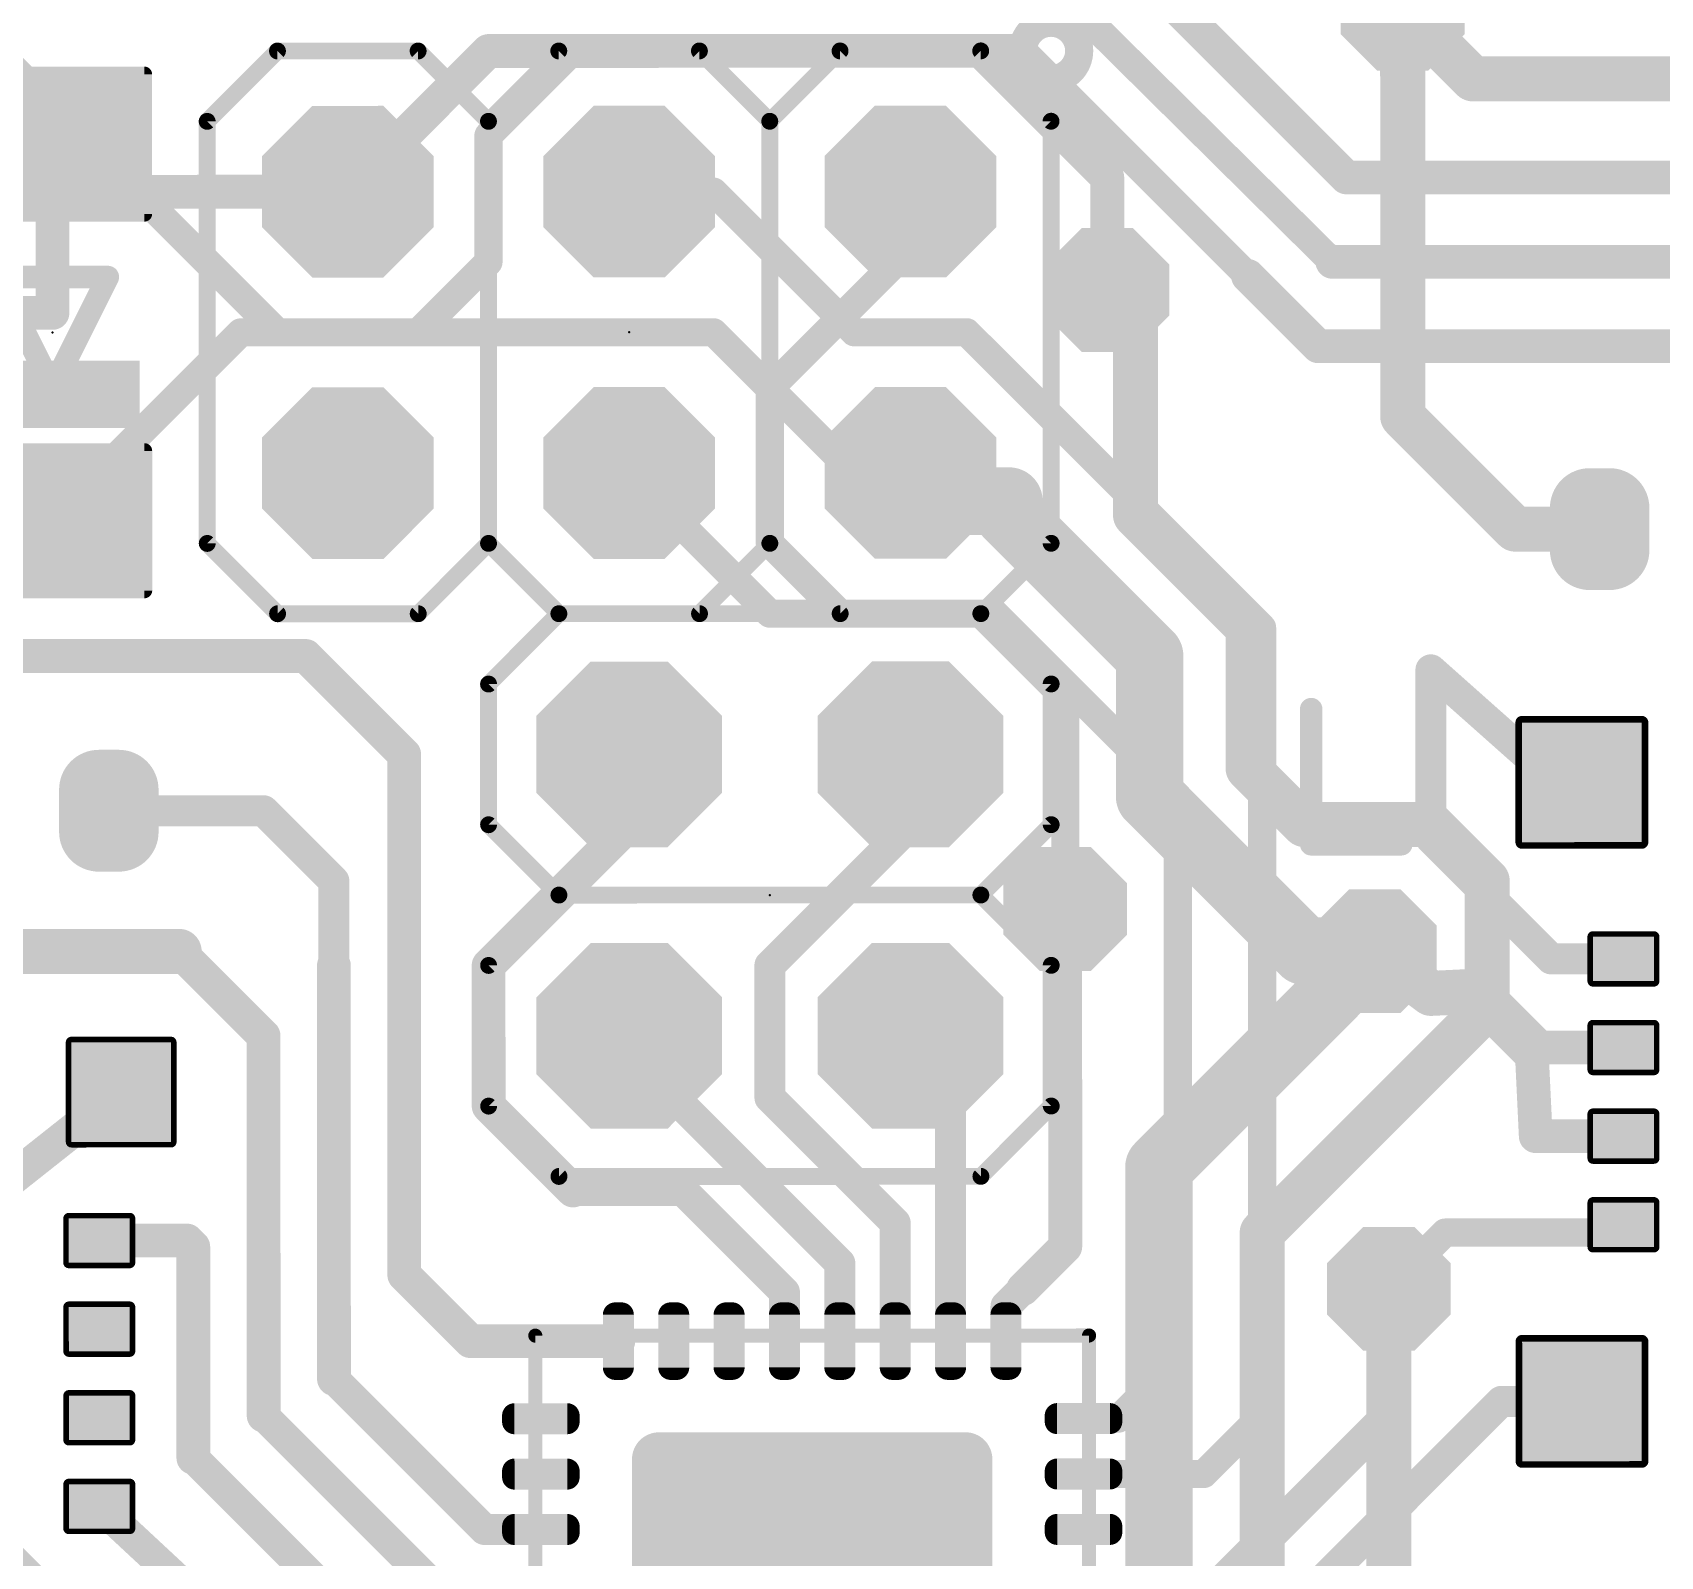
# Model space of a CAD drawing. Header units: millimetres. Extents: x -20 to 130, y -23 to 60.
# Drawn here: x 12.9 to 27.6, y 35.17 to 48.93 of the extents above; entities that cross this region are included whole.
import ezdxf

# ---------------------------------------------------------------- set-up
doc = ezdxf.new("R2010")
doc.units = ezdxf.units.MM
doc.header["$MEASUREMENT"] = 0
doc.layers.get('0').update_dxf_attribs({"linetype": 'CONTINUOUS'})
doc.layers.get('Defpoints').update_dxf_attribs({"linetype": 'CONTINUOUS'})
for name, color, linetype in [('1', 22, 'CONTINUOUS'), ('16', 175, 'CONTINUOUS'), ('17', 82, 'CONTINUOUS'), ('18', 2, 'CONTINUOUS'), ('21', 253, 'CONTINUOUS'), ('23', 7, 'CONTINUOUS')]:
    doc.layers.add(name, color=color, linetype=linetype)
doc.dimstyles.get("Standard").update_dxf_attribs({"dimtxt": 0.18, "dimasz": 0.18, "dimexe": 0.18, "dimexo": 0.0625, "dimgap": 0.09, "dimtad": 0, "dimtih": 1, "dimtoh": 1, "dimdec": 4, "dimzin": 0, "dimdsep": 46, "dimtxsty": 'Standard', "dimcen": 0.09, "dimadec": 0, "dimazin": 0, "dimtfac": 1, "dimtdec": 4, "dimtofl": 0, "dimtmove": 0, "dimatfit": 3, "dimfxl": 1, "dimtolj": 1, "dimtzin": 0, "dimarcsym": 0})

# ---------------------------------------------------------------- blocks, each defined once
blk = doc.blocks.new('RECT176000X143744R80')
at = {"const_width": 0.3594}
blk.add_lwpolyline([(0.3703, -0.0898), (0.3703, 0.0898, 0.4142), (0.1906, 0.2695), (-0.1906, 0.2695, 0.4142), (-0.3703, 0.0898), (-0.3703, -0.0898, 0.4142), (-0.1906, -0.2695), (0.1906, -0.2695, 0.4142)], format="xyb", close=True, dxfattribs=at)
blk.add_solid([(-0.216, -0.1152), (0.216, -0.1152), (-0.216, 0.1152), (0.216, 0.1152)])
blk = doc.blocks.new('RECT')
blk.add_solid([(-0.5, -0.5), (0.5, -0.5), (-0.5, 0.5), (0.5, 0.5)])
blk = doc.blocks.new('RECT224000X288000R10')
at = {"const_width": 0.07}
blk.add_lwpolyline([(0.665, -0.83), (0.665, 0.83, 0.4142), (0.63, 0.865), (-0.63, 0.865, 0.4142), (-0.665, 0.83), (-0.665, -0.83, 0.4142), (-0.63, -0.865), (0.63, -0.865, 0.4142)], format="xyb", close=True, dxfattribs=at)
blk.add_solid([(-0.6475, -0.8475), (0.6475, -0.8475), (-0.6475, 0.8475), (0.6475, 0.8475)])
blk = doc.blocks.new('OCTAGONP')
at = {"const_width": 0.5}
blk.add_lwpolyline([(-0.25, -0.1036), (-0.25, 0.1036), (-0.1036, 0.25), (0.1036, 0.25), (0.25, 0.1036), (0.25, -0.1036), (0.1036, -0.25), (-0.1036, -0.25), (-0.25, -0.1036), (-0.25, 0.1036)], dxfattribs=at)
blk = doc.blocks.new('RECT192000X192000R10')
at = {"const_width": 0.06}
blk.add_lwpolyline([(0.57, -0.54), (0.57, 0.54, 0.4142), (0.54, 0.57), (-0.54, 0.57, 0.4142), (-0.57, 0.54), (-0.57, -0.54, 0.4142), (-0.54, -0.57), (0.54, -0.57, 0.4142)], format="xyb", close=True, dxfattribs=at)
blk.add_solid([(-0.555, -0.555), (0.555, -0.555), (-0.555, 0.555), (0.555, 0.555)])
blk = doc.blocks.new('RECT80000X104000R20')
at = {"const_width": 0.05}
blk.add_lwpolyline([(0.225, -0.275), (0.225, 0.275, 0.4142), (0.2, 0.3), (-0.2, 0.3, 0.4142), (-0.225, 0.275), (-0.225, -0.275, 0.4142), (-0.2, -0.3), (0.2, -0.3, 0.4142)], format="xyb", close=True, dxfattribs=at)
blk.add_solid([(-0.2125, -0.2875), (0.2125, -0.2875), (-0.2125, 0.2875), (0.2125, 0.2875)])
blk = doc.blocks.new('RECT44800X112000R80')
at = {"const_width": 0.112}
blk.add_lwpolyline([(0.084, -0.238), (0.084, 0.238, 0.4142), (0.028, 0.294), (-0.028, 0.294, 0.4142), (-0.084, 0.238), (-0.084, -0.238, 0.4142), (-0.028, -0.294), (0.028, -0.294, 0.4142)], format="xyb", close=True, dxfattribs=at)
blk.add_solid([(-0.0534, -0.2634), (0.0534, -0.2634), (-0.0534, 0.2634), (0.0534, 0.2634)])
blk = doc.blocks.new('RECT520640X520640R15')
at = {"const_width": 0.2441}
blk.add_lwpolyline([(1.505, -1.383), (1.505, 1.383, 0.4142), (1.383, 1.505), (-1.383, 1.505, 0.4142), (-1.505, 1.383), (-1.505, -1.383, 0.4142), (-1.383, -1.505), (1.383, -1.505, 0.4142)], format="xyb", close=True, dxfattribs=at)
blk.add_solid([(-1.4083, -1.4083), (1.4083, -1.4083), (-1.4083, 1.4083), (1.4083, 1.4083)])
blk = doc.blocks.new('RECT160000X160000R10')
at = {"const_width": 0.05}
blk.add_lwpolyline([(0.475, -0.45), (0.475, 0.45, 0.4142), (0.45, 0.475), (-0.45, 0.475, 0.4142), (-0.475, 0.45), (-0.475, -0.45, 0.4142), (-0.45, -0.475), (0.45, -0.475, 0.4142)], format="xyb", close=True, dxfattribs=at)
blk.add_solid([(-0.4625, -0.4625), (0.4625, -0.4625), (-0.4625, 0.4625), (0.4625, 0.4625)])
blk = doc.blocks.new('OCTAGONV')
at = {"const_width": 0.5}
blk.add_lwpolyline([(-0.25, -0.1036), (-0.25, 0.1036), (-0.1036, 0.25), (0.1036, 0.25), (0.25, 0.1036), (0.25, -0.1036), (0.1036, -0.25), (-0.1036, -0.25), (-0.25, -0.1036), (-0.25, 0.1036)], dxfattribs=at)
blk = doc.blocks.new('*D34')
at = {"color": 0, "linetype": 'Continuous', "lineweight": -2, "transparency": 16777216}
for p, q in [((15.238, 50.859), (15.236, 59.703)), ((66.04, 35.628), (66.036, 59.712)), ((65.856, 59.532), (41.206, 59.528)), ((15.416, 59.523), (40.066, 59.528))]:
    blk.add_line(p, q, dxfattribs=at)
at = {"color": 0, "linetype": 'Continuous', "transparency": 16777216}
for points in [[(15.416, 59.553), (15.416, 59.493), (15.236, 59.523)], [(65.856, 59.562), (65.856, 59.502), (66.036, 59.532)]]:
    blk.add_solid(points, dxfattribs=at)
at = {"layer": 'Defpoints', "color": 0, "linetype": 'Continuous', "transparency": 16777216}
for p in [(66.036, 59.532), (15.238, 50.797), (66.04, 35.566)]:
    blk.add_point(p, dxfattribs=at)
at = {"color": 0, "linetype": 'Continuous', "transparency": 16777216, "insert": (40.636, 59.528), "char_height": 0.18, "attachment_point": 5}
blk.add_mtext('\\A1;50.8000', dxfattribs=at)
blk = doc.blocks.new('*D37')
at = {"color": 0, "linetype": 'Continuous', "lineweight": -2, "transparency": 16777216}
for p, q in [((15.175, 50.797), (-6.117, 50.793)), ((-5.937, 50.613), (-5.933, 26.843)), ((-5.929, 2.713), (-5.933, 26.483)), ((13.914, 2.536), (-6.109, 2.533))]:
    blk.add_line(p, q, dxfattribs=at)
at = {"color": 0, "linetype": 'Continuous', "transparency": 16777216}
for points in [[(-5.907, 50.613), (-5.967, 50.613), (-5.937, 50.793)], [(-5.899, 2.713), (-5.959, 2.713), (-5.929, 2.533)]]:
    blk.add_solid(points, dxfattribs=at)
at = {"layer": 'Defpoints', "color": 0, "linetype": 'Continuous', "transparency": 16777216}
for p in [(15.238, 50.797), (-5.929, 2.533), (13.976, 2.536)]:
    blk.add_point(p, dxfattribs=at)
at = {"color": 0, "linetype": 'Continuous', "transparency": 16777216, "insert": (-5.933, 26.663), "char_height": 0.18, "attachment_point": 5}
blk.add_mtext('\\A1;48.2600', dxfattribs=at)

msp = doc.modelspace()

# ---------------------------------------------------------------- linework, layer by layer
at = {"layer": '1'}
for points, const_width in [([(25.27106, 49.14745), (25.2717, 45.46445)], 0.4064), ([(17.01613, 48.76501), (15.74635, 47.49479)], 0.3048), ([(21.46113, 48.76578), (17.01613, 48.76501)], 0.3048), ([(22.60433, 47.62298), (21.46113, 48.76578)], 0.3048), ([(13.50935, 47.4944), (13.07927, 47.92432)], 0.3048), ([(13.07927, 47.92432), (13.07954, 46.40032)], 0.3048), ([(22.6045, 46.60698), (22.60433, 47.62298)], 0.3048), ([(15.74635, 47.49479), (13.50935, 47.4944)], 0.3048), ([(19.04835, 47.49536), (18.28635, 47.49523)], 0.254), ([(20.31857, 46.22558), (19.04835, 47.49536)], 0.254), ([(13.07954, 46.40032), (12.36654, 46.4002)], 0.3048), ([(14.77957, 46.22462), (13.07987, 44.52432)], 0.254), ([(19.04857, 46.22536), (14.77957, 46.22462)], 0.254), ([(20.31879, 44.95558), (19.04857, 46.22536)], 0.254), ([(21.33457, 46.22576), (20.31857, 46.22558)], 0.254), ([(24.00204, 43.55923), (21.33457, 46.22576)], 0.254), ([(25.2717, 45.46445), (26.28788, 44.44863)], 0.4064), ([(19.55701, 43.68545), (18.28679, 44.95523)], 0.254), ([(20.82679, 44.95567), (20.31879, 44.95558)], 0.254), ([(26.28788, 44.44863), (27.04988, 44.44876)], 0.4064), ([(21.58901, 43.68581), (19.55701, 43.68545)], 0.254), ([(23.2403, 42.03509), (21.58901, 43.68581)], 0.254), ([(24.00328, 36.44723), (24.00204, 43.55923)], 0.254), ([(12.06408, 43.30314), (15.36608, 43.30372)], 0.3048), ([(15.36608, 43.30372), (16.25524, 42.41487)], 0.3048), ([(25.52637, 41.65449), (25.5261, 43.17849)], 0.2794), ([(25.5261, 43.17849), (26.66928, 42.16269)], 0.2794), ([(16.25524, 42.41487), (16.25606, 37.71587)], 0.3048), ([(18.28735, 41.78023), (18.28724, 42.41523)], 0.3048), ([(20.82735, 41.78067), (20.82724, 42.41567)], 0.3048), ([(26.66928, 42.16269), (26.88928, 42.16273)], 0.2794), ([(14.98532, 41.90665), (13.58832, 41.90641)], 0.2794), ([(15.62044, 41.27176), (14.98532, 41.90665)], 0.2794), ([(23.24119, 36.95509), (23.2403, 42.03509)], 0.254), ([(17.01757, 40.51001), (18.28735, 41.78023)], 0.3048), ([(19.55757, 40.51045), (20.82735, 41.78067)], 0.2794), ([(26.61256, 40.56868), (25.52637, 41.65449)], 0.2794), ([(15.62057, 40.50976), (15.62044, 41.27176)], 0.2794), ([(22.22501, 37.97092), (22.22448, 41.01892)], 0.3048), ([(22.22448, 41.01892), (22.22475, 39.49492)], 0.254), ([(12.44555, 40.63621), (14.22355, 40.63652)], 0.4064), ([(14.22355, 40.63652), (14.98568, 39.87465)], 0.3048), ([(25.01855, 40.6384), (25.52661, 40.25749)], 0.4064), ([(15.62122, 36.77596), (15.62057, 40.50976)], 0.3048), ([(17.01779, 39.24001), (17.01757, 40.51001)], 0.3048), ([(19.55778, 39.31665), (19.55757, 40.51045)], 0.2794), ([(27.26456, 40.5688), (26.61256, 40.56868)], 0.2794), ([(25.52661, 40.25749), (25.92661, 40.27656)], 0.4064), ([(25.92661, 40.27656), (26.4347, 39.76865)], 0.4064), ([(14.98568, 39.87465), (14.98628, 36.44565)], 0.3048), ([(18.28771, 39.72283), (18.28768, 39.87523)], 0.2794), ([(21.18874, 39.51474), (20.82768, 39.87567)], 0.3048), ([(20.18904, 37.82216), (18.28771, 39.72283)], 0.2794), ([(26.4347, 39.76865), (27.2647, 39.7688)], 0.3048), ([(26.4347, 39.76865), (26.47284, 38.96866)], 0.3048), ([(21.18916, 37.11874), (21.18874, 39.51474)], 0.2794), ([(12.09499, 38.09615), (13.69977, 39.36643)], 0.3048), ([(20.68897, 38.18585), (19.55778, 39.31665)], 0.2794), ([(17.77992, 38.47814), (17.01779, 39.24001)], 0.3048), ([(26.47284, 38.96866), (27.26484, 38.9688)], 0.3048), ([(18.77052, 38.47831), (17.77992, 38.47814)], 0.2794), ([(19.68908, 37.56007), (18.77052, 38.47831)], 0.2794), ([(20.68916, 37.11865), (20.68897, 38.18585)], 0.2794), ([(25.14608, 37.59043), (25.65399, 38.09851)], 0.254), ([(25.65399, 38.09851), (27.19499, 38.09878)], 0.254), ([(27.19499, 38.09878), (27.26498, 38.1688)], 0.3048), ([(13.502, 38.02639), (14.294, 38.02653)], 0.3048), ([(14.294, 38.02653), (14.35101, 37.96954)], 0.3048), ([(14.35101, 37.96954), (14.35134, 36.06454)], 0.3048), ([(21.84408, 37.58985), (22.22501, 37.97092)], 0.3048), ([(20.18916, 37.11856), (20.18904, 37.82216)], 0.2794), ([(16.25606, 37.71587), (16.85416, 37.11798)], 0.3048), ([(19.68916, 37.11847), (19.68908, 37.56007)], 0.2794), ([(21.6891, 37.43482), (21.84408, 37.58985)], 0.2794), ([(25.14628, 36.44743), (25.14608, 37.59043)], 0.3048), ([(21.68916, 37.11882), (21.6891, 37.43482)], 0.2794), ([(16.85416, 37.11798), (18.18916, 37.11821)], 0.3048), ([(22.70528, 36.419), (23.24119, 36.95509)], 0.254), ([(16.97966, 35.418), (15.62122, 36.77596)], 0.2794), ([(23.50772, 33.91914), (26.16226, 36.5746)], 0.2794), ([(26.16226, 36.5746), (26.89026, 36.57473)], 0.2794), ([(14.98628, 36.44565), (16.51454, 34.91792)], 0.2794), ([(22.38928, 36.41895), (22.70528, 36.419)], 0.254), ([(23.47537, 35.91913), (24.00328, 36.44723)], 0.254), ([(23.61854, 34.91916), (25.14628, 36.44743)], 0.3048), ([(14.35134, 36.06454), (15.99863, 34.41783)], 0.2794), ([(22.38937, 35.91895), (23.47537, 35.91913)], 0.254), ([(12.15242, 35.62616), (13.49265, 34.28639)], 0.4064), ([(13.50242, 35.62639), (15.33872, 33.91771)], 0.2794), ([(13.50242, 35.62639), (13.53142, 35.6264)], 0.254), ([(17.48946, 35.41809), (16.97966, 35.418)], 0.2794)]:
    msp.add_lwpolyline(points, dxfattribs=dict(at, const_width=const_width))
for points, const_width in [([(17.01611, 48.84121, 1), (17.01614, 48.68881)], 0.1524), ([(17.07004, 48.71112, 1), (16.96222, 48.8189)], 0.1524), ([(21.51502, 48.81969, 1), (21.40724, 48.71187)], 0.1524), ([(21.46114, 48.68958, 1), (21.46111, 48.84198)], 0.1524), ([(13.13316, 47.97823, 1), (13.02538, 47.87041)], 0.1524), ([(13.15547, 47.92433, 1), (13.00307, 47.92431)], 0.1524), ([(22.68053, 47.623, 1), (22.52813, 47.62297)], 0.1524), ([(13.50934, 47.5706, 1), (13.50936, 47.4182)], 0.1524), ([(15.74636, 47.41859, 1), (15.74634, 47.57099)], 0.1524), ([(22.55044, 47.56907, 1), (22.65822, 47.67689)], 0.1524), ([(13.45546, 47.44049, 1), (13.56324, 47.5483)], 0.1524), ([(15.69244, 47.54868, 1), (15.80026, 47.4409)], 0.1524), ([(18.28634, 47.55873, 1), (18.28636, 47.43173)], 0.127), ([(19.09324, 47.54027, 1), (19.00346, 47.45045)], 0.127), ([(19.04836, 47.43186, 1), (19.04834, 47.55886)], 0.127), ([(22.5283, 46.60697, 1), (22.6807, 46.607)], 0.1524), ([(13.00334, 46.40031, 1), (13.15574, 46.40033)], 0.1524), ([(13.07955, 46.32412, 1), (13.07953, 46.47652)], 0.1524), ([(14.77956, 46.28812, 1), (14.77958, 46.16112)], 0.127), ([(14.82448, 46.17972, 1), (14.73466, 46.26951)], 0.127), ([(19.09346, 46.27027, 1), (19.00368, 46.18045)], 0.127), ([(19.04858, 46.16186, 1), (19.04856, 46.28886)], 0.127), ([(20.31856, 46.28908, 1), (20.31858, 46.16208)], 0.127), ([(20.27368, 46.18068, 1), (20.36346, 46.27049)], 0.127), ([(21.37946, 46.27067, 1), (21.28968, 46.18085)], 0.127), ([(21.33458, 46.16226, 1), (21.33456, 46.28926)], 0.127), ([(25.34349, 45.53626, 1), (25.19992, 45.39264)], 0.2032), ([(25.1701, 45.46443, 1), (25.3733, 45.46447)], 0.2032), ([(18.33168, 45.00014, 1), (18.2419, 44.91032)], 0.127), ([(20.31878, 45.01908, 1), (20.3188, 44.89208)], 0.127), ([(20.2739, 44.91068, 1), (20.36368, 45.00049)], 0.127), ([(20.8268, 44.89217, 1), (20.82678, 45.01917)], 0.127), ([(13.03496, 44.56921, 1), (13.12478, 44.47943)], 0.127), ([(26.28786, 44.55023, 1), (26.2879, 44.34703)], 0.2032), ([(26.21609, 44.37681, 1), (26.35967, 44.52044)], 0.2032), ([(27.0499, 44.34716, 1), (27.04986, 44.55036)], 0.2032), ([(19.557, 43.74895, 1), (19.55702, 43.62195)], 0.127), ([(21.63391, 43.73071, 1), (21.54412, 43.6409)], 0.127), ([(21.58902, 43.62231, 1), (21.589, 43.74931)], 0.127), ([(19.51212, 43.64054, 1), (19.60191, 43.73036)], 0.127), ([(24.06554, 43.55924, 1), (23.93854, 43.55922)], 0.127), ([(23.95714, 43.51432, 1), (24.04693, 43.60413)], 0.127), ([(15.41997, 43.35763, 1), (15.31219, 43.24981)], 0.1524), ([(15.36609, 43.22752, 1), (15.36607, 43.37992)], 0.1524), ([(25.57249, 43.2307, 1), (25.47971, 43.12628)], 0.1397), ([(25.5959, 43.1785, 1), (25.4563, 43.17848)], 0.1397), ([(16.33144, 42.41489, 1), (16.17904, 42.41486)], 0.1524), ([(16.20134, 42.36097, 1), (16.30913, 42.46878)], 0.1524), ([(18.36344, 42.41524, 1), (18.21104, 42.41522)], 0.1524), ([(20.90344, 42.41569, 1), (20.75104, 42.41566)], 0.1524), ([(26.66927, 42.23259, 1), (26.66929, 42.09279)], 0.1397), ([(26.62289, 42.11048, 1), (26.71567, 42.2149)], 0.1397), ([(26.88929, 42.09283, 1), (26.88927, 42.23263)], 0.1397), ([(13.58831, 41.97631, 1), (13.58834, 41.83661)], 0.1397), ([(15.03472, 41.95606, 1), (14.93593, 41.85724)], 0.1397), ([(14.98534, 41.83685, 1), (14.98531, 41.97655)], 0.1397), ([(23.3038, 42.0351, 1), (23.1768, 42.03508)], 0.127), ([(23.19541, 41.99019, 1), (23.28519, 42.08)], 0.127), ([(18.34126, 41.72634, 1), (18.23344, 41.83412)], 0.1524), ([(20.87675, 41.73128, 1), (20.77794, 41.83006)], 0.1397), ([(18.21115, 41.78022, 1), (18.36355, 41.78024)], 0.1524), ([(20.75115, 41.78066, 1), (20.90355, 41.78069)], 0.1524), ([(25.57576, 41.7039, 1), (25.47698, 41.60508)], 0.1397), ([(25.45657, 41.65448, 1), (25.59617, 41.6545)], 0.1397), ([(15.69034, 41.27178, 1), (15.55054, 41.27175)], 0.1397), ([(15.57104, 41.22236, 1), (15.66983, 41.32117)], 0.1397), ([(22.30068, 41.01893, 1), (22.14828, 41.0189)], 0.1524), ([(22.28798, 41.01893, 1), (22.16098, 41.01891)], 0.127), ([(14.27744, 40.69043, 1), (14.16966, 40.58261)], 0.1524), ([(14.22356, 40.53492, 1), (14.22353, 40.73812)], 0.2032), ([(25.07953, 40.71971, 1), (24.95756, 40.55709)], 0.2032), ([(15.69677, 40.50978, 1), (15.54437, 40.50975)], 0.1524), ([(15.55067, 40.50975, 1), (15.69047, 40.50978)], 0.1397), ([(16.96366, 40.5639, 1), (17.07148, 40.45612)], 0.1524), ([(17.09377, 40.51002, 1), (16.94137, 40.50999)], 0.1524), ([(19.50816, 40.55984, 1), (19.60698, 40.46106)], 0.1397), ([(19.62737, 40.51046, 1), (19.48777, 40.51044)], 0.1397), ([(26.61255, 40.63858, 1), (26.61257, 40.49878)], 0.1397), ([(26.56317, 40.51927, 1), (26.66195, 40.61809)], 0.1397), ([(27.26457, 40.4989, 1), (27.26455, 40.6387)], 0.1397), ([(25.52179, 40.35899, 1), (25.53143, 40.15599)], 0.2032), ([(25.46563, 40.17618, 1), (25.5876, 40.3388)], 0.2032), ([(25.9984, 40.34838, 1), (25.85482, 40.20475)], 0.2032), ([(25.93143, 40.17506, 1), (25.92179, 40.37806)], 0.2032), ([(15.06188, 39.87467, 1), (14.90948, 39.87464)], 0.1524), ([(14.93179, 39.82074, 1), (15.03957, 39.92856)], 0.1524), ([(18.35748, 39.87524, 1), (18.21788, 39.87522)], 0.1397), ([(20.88157, 39.92958, 1), (20.77379, 39.82176)], 0.1524), ([(18.3371, 39.77224, 1), (18.23831, 39.67342)], 0.1397), ([(26.36291, 39.69684, 1), (26.50649, 39.84046)], 0.2032), ([(26.43468, 39.84485, 1), (26.43471, 39.69245)], 0.1524), ([(26.5108, 39.77226, 1), (26.3586, 39.76504)], 0.1524), ([(27.26471, 39.6926, 1), (27.26468, 39.845)], 0.1524), ([(18.21791, 39.72282, 1), (18.35751, 39.72284)], 0.1397), ([(21.25854, 39.51475, 1), (21.11894, 39.51472)], 0.1397), ([(21.13485, 39.46083, 1), (21.24263, 39.56864)], 0.1524), ([(22.16125, 39.49491, 1), (22.28825, 39.49493)], 0.127), ([(13.74708, 39.30664, 1), (13.65246, 39.42622)], 0.1524), ([(19.60717, 39.36606, 1), (19.50838, 39.26724)], 0.1397), ([(17.07168, 39.29392, 1), (16.9639, 39.1861)], 0.1524), ([(16.94159, 39.23999, 1), (17.09399, 39.24002)], 0.1524), ([(19.48798, 39.31664, 1), (19.62758, 39.31666)], 0.1397), ([(26.47282, 39.04486, 1), (26.47285, 38.89246)], 0.1524), ([(27.26485, 38.8926, 1), (27.26482, 39.045)], 0.1524), ([(26.39674, 38.96504, 1), (26.54894, 38.97227)], 0.1524), ([(17.77991, 38.54804, 1), (17.77993, 38.40824)], 0.1397), ([(17.72603, 38.42423, 1), (17.83381, 38.53205)], 0.1524), ([(18.81991, 38.52772, 1), (18.72113, 38.4289)], 0.1397), ([(18.77053, 38.40841, 1), (18.77051, 38.54821)], 0.1397), ([(20.75877, 38.18586, 1), (20.61917, 38.18584)], 0.1397), ([(20.63958, 38.13644, 1), (20.73837, 38.23526)], 0.1397), ([(25.65398, 38.16201, 1), (25.654, 38.03501)], 0.127), ([(25.6989, 38.05362, 1), (25.60908, 38.14341)], 0.127), ([(27.14108, 38.15267, 1), (27.2489, 38.04489)], 0.1524), ([(27.195, 38.03528, 1), (27.19498, 38.16228)], 0.127), ([(27.31889, 38.11491, 1), (27.21107, 38.22269)], 0.1524), ([(13.50199, 38.10259, 1), (13.50201, 37.95019)], 0.1524), ([(14.34789, 38.08044, 1), (14.24011, 37.97262)], 0.1524), ([(14.42721, 37.96956, 1), (14.27481, 37.96953)], 0.1524), ([(14.29401, 37.95033, 1), (14.29399, 38.10273)], 0.1524), ([(14.29712, 37.91563, 1), (14.4049, 38.02345)], 0.1524), ([(22.27892, 37.91703, 1), (22.1711, 38.02481)], 0.1524), ([(20.25884, 37.82217, 1), (20.11924, 37.82215)], 0.1397), ([(20.13965, 37.77275, 1), (20.23843, 37.87157)], 0.1397), ([(22.14881, 37.9709, 1), (22.30121, 37.97093)], 0.1524), ([(16.30995, 37.76978, 1), (16.20217, 37.66197)], 0.1524), ([(16.17986, 37.71586, 1), (16.33226, 37.71589)], 0.1524), ([(19.75888, 37.56009, 1), (19.61928, 37.56006)], 0.1397), ([(19.63969, 37.51067, 1), (19.73847, 37.60948)], 0.1397), ([(21.79017, 37.64374, 1), (21.89799, 37.53596)], 0.1524), ([(21.89349, 37.54046, 1), (21.79467, 37.63924)], 0.1397), ([(25.22228, 37.59044, 1), (25.06988, 37.59041)], 0.1524), ([(25.10117, 37.63532, 1), (25.19099, 37.54553)], 0.127), ([(21.6397, 37.48421, 1), (21.73851, 37.38543)], 0.1397), ([(21.7589, 37.43484, 1), (21.6193, 37.43481)], 0.1397), ([(16.85415, 37.19418, 1), (16.85417, 37.04178)], 0.1524), ([(16.80027, 37.06407, 1), (16.90805, 37.17189)], 0.1524), ([(18.18917, 37.04201, 1), (18.18915, 37.19441)], 0.1524), ([(19.61936, 37.11846, 1), (19.75896, 37.11849)], 0.1397), ([(20.11936, 37.11855, 1), (20.25896, 37.11857)], 0.1397), ([(20.61936, 37.11864, 1), (20.75896, 37.11866)], 0.1397), ([(21.11936, 37.11872, 1), (21.25896, 37.11875)], 0.1397), ([(21.61936, 37.11881, 1), (21.75896, 37.11884)], 0.1397), ([(23.2861, 36.9102, 1), (23.19628, 36.99999)], 0.127), ([(15.67061, 36.82537, 1), (15.57183, 36.72656)], 0.1397), ([(23.17769, 36.95508, 1), (23.30469, 36.9551)], 0.127), ([(15.54502, 36.77595, 1), (15.69742, 36.77598)], 0.1524), ([(26.16224, 36.6445, 1), (26.16227, 36.5047)], 0.1397), ([(26.21166, 36.52521, 1), (26.11285, 36.62399)], 0.1397), ([(26.89027, 36.50483, 1), (26.89024, 36.64463)], 0.1397), ([(14.91008, 36.44564, 1), (15.06248, 36.44567)], 0.1524), ([(15.03567, 36.49506, 1), (14.93689, 36.39624)], 0.1397), ([(22.38927, 36.48245, 1), (22.38929, 36.35545)], 0.127), ([(22.66037, 36.46389, 1), (22.75019, 36.37411)], 0.127), ([(22.70529, 36.3555, 1), (22.70527, 36.4825)], 0.127), ([(23.93978, 36.44722, 1), (24.06678, 36.44724)], 0.127), ([(24.04819, 36.40233, 1), (23.95837, 36.49212)], 0.127), ([(25.07008, 36.44741, 1), (25.22248, 36.44744)], 0.1524), ([(25.20019, 36.39354, 1), (25.09237, 36.50132)], 0.1524), ([(14.40074, 36.11395, 1), (14.30195, 36.01513)], 0.1397), ([(14.27514, 36.06453, 1), (14.42754, 36.06456)], 0.1524), ([(22.38936, 35.98245, 1), (22.38938, 35.85545)], 0.127), ([(23.43046, 35.96403, 1), (23.52028, 35.87424)], 0.127), ([(23.47538, 35.85563, 1), (23.47536, 35.98263)], 0.127), ([(13.55001, 35.6775, 1), (13.45483, 35.57529)], 0.1397), ([(13.50241, 35.68989, 1), (13.50243, 35.56289)], 0.127), ([(13.53143, 35.5629, 1), (13.53141, 35.6899)], 0.127), ([(16.97964, 35.4879, 1), (16.97967, 35.3481)], 0.1397), ([(16.93027, 35.36859, 1), (17.02905, 35.46741)], 0.1397), ([(17.48947, 35.34819, 1), (17.48944, 35.48799)], 0.1397)]:
    msp.add_lwpolyline(points, format="xyb", dxfattribs=dict(at, const_width=const_width))
at = {"layer": '16'}
for points, const_width in [([(24.76333, 47.62336), (21.58777, 50.79781)], 0.3048), ([(24.63646, 46.86134), (22.12143, 49.3501)], 0.254), ([(25.90617, 48.51256), (25.27106, 49.14745)], 0.4064), ([(17.80352, 48.79054), (17.01626, 48.00301)], 0.254), ([(21.81672, 48.79125), (17.80352, 48.79054)], 0.254), ([(23.87448, 46.7342), (21.81672, 48.79125)], 0.254), ([(15.11157, 46.22468), (12.69815, 48.63725)], 0.254), ([(29.84317, 48.51325), (25.90617, 48.51256)], 0.4064), ([(17.01626, 48.00301), (17.01646, 46.86001)], 0.254), ([(29.46233, 47.62418), (24.76333, 47.62336)], 0.3048), ([(20.82644, 46.98767), (20.82635, 47.49567)], 0.254), ([(19.55666, 45.71745), (20.82644, 46.98767)], 0.254), ([(17.01646, 46.86001), (16.38157, 46.2249)], 0.254), ([(29.08146, 46.86211), (24.63646, 46.86134)], 0.3048), ([(22.85855, 46.35303), (22.6045, 46.60698)], 0.4064), ([(24.50959, 46.09932), (23.87448, 46.7342)], 0.3048), ([(22.85886, 44.57503), (22.85855, 46.35303)], 0.4064), ([(16.38157, 46.2249), (15.11157, 46.22468)], 0.254), ([(28.70059, 46.10005), (24.50959, 46.09932)], 0.3048), ([(19.5569, 44.32045), (19.55666, 45.71745)], 0.254), ([(21.08084, 44.70172), (20.82679, 44.95567)], 0.6096), ([(21.71584, 44.70183), (21.08084, 44.70172)], 0.6096), ([(21.71586, 44.57483), (21.71584, 44.70183)], 0.6096), ([(22.98608, 43.30505), (21.71586, 44.57483)], 0.6096), ([(23.87504, 43.5592), (22.85886, 44.57503)], 0.4064), ([(20.19201, 43.68556), (19.5569, 44.32045)], 0.254), ([(21.46201, 43.68578), (20.19201, 43.68556)], 0.254), ([(22.22415, 42.92392), (21.46201, 43.68578)], 0.254), ([(23.87526, 42.2892), (23.87504, 43.5592)], 0.4064), ([(22.9863, 42.03505), (22.98608, 43.30505)], 0.6096), ([(22.22448, 41.01892), (22.22415, 42.92392)], 0.254), ([(24.38335, 41.78129), (23.87526, 42.2892)], 0.4064), ([(24.38355, 40.63829), (22.9863, 42.03505)], 0.6096), ([(25.52635, 41.78149), (24.38335, 41.78129)], 0.4064), ([(26.03443, 41.27358), (25.52635, 41.78149)], 0.4064), ([(26.03463, 40.13058), (26.03443, 41.27358)], 0.4064), ([(23.07069, 38.68986), (25.01855, 40.6384)], 0.6096), ([(25.01855, 40.6384), (24.38355, 40.63829)], 0.6096), ([(24.00299, 38.09823), (26.03463, 40.13058)], 0.4064), ([(23.07226, 29.67296), (23.07069, 38.68986)], 0.6096), ([(24.00436, 30.22423), (24.00299, 38.09823)], 0.4064), ([(25.14608, 37.59043), (25.1473, 30.60543)], 0.4064)]:
    msp.add_lwpolyline(points, dxfattribs=dict(at, const_width=const_width))
for points, const_width in [([(17.80351, 48.85404, 1), (17.80353, 48.72704)], 0.127), ([(17.84843, 48.74565, 1), (17.75861, 48.83544)], 0.127), ([(21.86161, 48.83615, 1), (21.77183, 48.74634)], 0.127), ([(21.81673, 48.72775, 1), (21.81671, 48.85475)], 0.127), ([(25.90615, 48.61416, 1), (25.90619, 48.41096)], 0.2032), ([(25.83438, 48.44075, 1), (25.97796, 48.58437)], 0.2032), ([(17.07976, 48.00302, 1), (16.95276, 48.003)], 0.127), ([(16.97135, 48.0479, 1), (17.06117, 47.95812)], 0.127), ([(24.76331, 47.69956, 1), (24.76334, 47.54716)], 0.1524), ([(24.70944, 47.56945, 1), (24.81722, 47.67727)], 0.1524), ([(20.88985, 47.49568, 1), (20.76285, 47.49566)], 0.127), ([(20.76294, 46.98766, 1), (20.88994, 46.98768)], 0.127), ([(20.87135, 46.94278, 1), (20.78153, 47.03256)], 0.127), ([(16.95296, 46.86, 1), (17.07996, 46.86002)], 0.127), ([(17.06137, 46.81512, 1), (16.97155, 46.9049)], 0.127), ([(24.63645, 46.93754, 1), (24.63647, 46.78514)], 0.1524), ([(24.59177, 46.81623, 1), (24.68115, 46.90645)], 0.127), ([(22.67629, 46.6788, 1), (22.53272, 46.53517)], 0.2032), ([(23.92837, 46.78811, 1), (23.82059, 46.6803)], 0.1524), ([(23.82959, 46.6893, 1), (23.91937, 46.77911)], 0.127), ([(22.96015, 46.35304, 1), (22.75695, 46.35301)], 0.2032), ([(22.78676, 46.28121, 1), (22.93034, 46.42484)], 0.2032), ([(15.11156, 46.28818, 1), (15.11158, 46.16118)], 0.127), ([(15.06668, 46.17977, 1), (15.15646, 46.26958)], 0.127), ([(16.33666, 46.26979, 1), (16.42648, 46.18)], 0.127), ([(16.38158, 46.1614, 1), (16.38156, 46.2884)], 0.127), ([(24.50958, 46.17552, 1), (24.50961, 46.02312)], 0.1524), ([(24.4557, 46.04541, 1), (24.56348, 46.15322)], 0.1524), ([(19.62016, 45.71746, 1), (19.49316, 45.71744)], 0.127), ([(19.51175, 45.76234, 1), (19.60157, 45.67256)], 0.127), ([(20.93457, 45.06349, 1), (20.71901, 44.84785)], 0.3048), ([(21.08081, 44.85412, 1), (21.08086, 44.54932)], 0.3048), ([(21.86824, 44.70185, 1), (21.56344, 44.7018)], 0.3048), ([(21.71586, 44.54943, 1), (21.71581, 44.85423)], 0.3048), ([(20.97306, 44.5939, 1), (21.18862, 44.80954)], 0.3048), ([(21.82364, 44.68265, 1), (21.60808, 44.46701)], 0.3048), ([(21.56346, 44.5748, 1), (21.86826, 44.57485)], 0.3048), ([(22.93065, 44.64684, 1), (22.78707, 44.50321)], 0.2032), ([(22.75726, 44.57501, 1), (22.96046, 44.57504)], 0.2032), ([(19.6018, 44.36536, 1), (19.51201, 44.27554)], 0.127), ([(19.4934, 44.32044, 1), (19.6204, 44.32046)], 0.127), ([(20.192, 43.74906, 1), (20.19202, 43.62206)], 0.127), ([(21.50691, 43.73069, 1), (21.41712, 43.64088)], 0.127), ([(21.46202, 43.62228, 1), (21.462, 43.74928)], 0.127), ([(20.14712, 43.64065, 1), (20.23691, 43.73047)], 0.127), ([(23.97664, 43.55922, 1), (23.77344, 43.55919)], 0.2032), ([(23.80325, 43.48739, 1), (23.94682, 43.63102)], 0.2032), ([(23.13848, 43.30508, 1), (22.83368, 43.30502)], 0.3048), ([(22.8783, 43.19723, 1), (23.09386, 43.41287)], 0.3048), ([(22.28765, 42.92393, 1), (22.16065, 42.92391)], 0.127), ([(22.17925, 42.87901, 1), (22.26904, 42.96882)], 0.127), ([(23.94705, 42.36102, 1), (23.80347, 42.21739)], 0.2032), ([(23.09408, 42.14287, 1), (22.87852, 41.92723)], 0.3048), ([(23.77366, 42.28919, 1), (23.97686, 42.28922)], 0.2032), ([(22.8339, 42.03502, 1), (23.1387, 42.03508)], 0.3048), ([(24.38333, 41.88289, 1), (24.38336, 41.67969)], 0.2032), ([(24.31156, 41.70948, 1), (24.45513, 41.85311)], 0.2032), ([(25.59813, 41.85331, 1), (25.45456, 41.70968)], 0.2032), ([(25.52636, 41.67989, 1), (25.52633, 41.88309)], 0.2032), ([(26.13603, 41.2736, 1), (25.93283, 41.27356)], 0.2032), ([(25.96265, 41.20177, 1), (26.10622, 41.34539)], 0.2032), ([(22.16098, 41.01891, 1), (22.28798, 41.01893)], 0.127), ([(24.38352, 40.79069, 1), (24.38357, 40.48589)], 0.3048), ([(24.27576, 40.53047, 1), (24.49133, 40.74611)], 0.3048), ([(25.12636, 40.53062, 1), (24.91073, 40.74619)], 0.3048), ([(25.01857, 40.486, 1), (25.01852, 40.7908)], 0.3048), ([(26.10645, 40.05879, 1), (25.96282, 40.20237)], 0.2032), ([(25.93303, 40.13056, 1), (26.13623, 40.1306)], 0.2032), ([(23.22309, 38.68989, 1), (22.91829, 38.68984)], 0.3048), ([(22.96287, 38.79765, 1), (23.1785, 38.58208)], 0.3048), ([(24.10459, 38.09824, 1), (23.90139, 38.09821)], 0.2032), ([(23.93118, 38.17001, 1), (24.0748, 38.02644)], 0.2032), ([(25.24768, 37.59044, 1), (25.04448, 37.59041)], 0.2032)]:
    msp.add_lwpolyline(points, format="xyb", dxfattribs=dict(at, const_width=const_width))
at = {"layer": '21'}
for points, const_width in [([(22.09617, 48.51189, 1), (22.09608, 49.01989, 1), (22.09617, 48.51189)], 0.254), ([(15.11112, 48.80277, 1), (15.11113, 48.72657)], 0.0762), ([(15.13803, 48.73778, 1), (15.08422, 48.79157)], 0.0762), ([(16.40802, 48.7918, 1), (16.35423, 48.73799)], 0.0762), ([(16.38113, 48.7268, 1), (16.38112, 48.803)], 0.0762), ([(17.65112, 48.80322, 1), (17.65113, 48.72702)], 0.0762), ([(17.67803, 48.73822, 1), (17.62422, 48.79201)], 0.0762), ([(18.94802, 48.79224, 1), (18.89423, 48.73844)], 0.0762), ([(18.92113, 48.72724, 1), (18.92112, 48.80344)], 0.0762), ([(20.19112, 48.80366, 1), (20.19113, 48.72746)], 0.0762), ([(20.21803, 48.73867, 1), (20.16422, 48.79246)], 0.0762), ([(21.48802, 48.79269, 1), (21.43423, 48.73888)], 0.0762), ([(21.46113, 48.72768, 1), (21.46112, 48.80388)], 0.0762), ([(14.51434, 48.12957, 1), (14.43814, 48.12956)], 0.0762), ([(14.44933, 48.15646, 1), (14.50314, 48.10267)], 0.0762), ([(17.05434, 48.13001, 1), (16.97814, 48.13)], 0.0762), ([(16.98933, 48.1569, 1), (17.04314, 48.10311)], 0.0762), ([(16.98934, 48.1031, 1), (17.04313, 48.15691)], 0.0762), ([(19.59434, 48.13046, 1), (19.51814, 48.13044)], 0.0762), ([(19.52933, 48.15735, 1), (19.58314, 48.10356)], 0.0762), ([(19.52934, 48.10355, 1), (19.58313, 48.15736)], 0.0762), ([(22.13434, 48.1309, 1), (22.05814, 48.13089)], 0.0762), ([(22.06934, 48.10399, 1), (22.12313, 48.1578)], 0.0762), ([(13.62489, 46.70172, 1), (13.53408, 46.7471)], 0.1016), ([(13.57949, 46.67361, 1), (13.57947, 46.77521)], 0.1016), ([(13.03425, 45.74701, 1), (13.12506, 45.70163)], 0.1016), ([(13.03426, 45.70161, 1), (13.12505, 45.74703)], 0.1016), ([(14.5038, 44.34647, 1), (14.45001, 44.29266)], 0.0762), ([(17.0438, 44.34691, 1), (16.99001, 44.2931)], 0.0762), ([(17.04381, 44.29311, 1), (16.99, 44.3469)], 0.0762), ([(19.5838, 44.34736, 1), (19.53001, 44.29355)], 0.0762), ([(19.58381, 44.29356, 1), (19.53, 44.34735)], 0.0762), ([(22.12381, 44.294, 1), (22.07, 44.34779)], 0.0762), ([(14.4388, 44.31956, 1), (14.515, 44.31957)], 0.0762), ([(16.9788, 44.32, 1), (17.055, 44.32001)], 0.0762), ([(19.5188, 44.32044, 1), (19.595, 44.32046)], 0.0762), ([(22.0588, 44.32089, 1), (22.135, 44.3209)], 0.0762), ([(15.11201, 43.72278, 1), (15.11202, 43.64658)], 0.0762), ([(15.08512, 43.65777, 1), (15.13891, 43.71158)], 0.0762), ([(16.35511, 43.71179, 1), (16.40892, 43.658)], 0.0762), ([(16.38202, 43.6468, 1), (16.38201, 43.723)], 0.0762), ([(17.65201, 43.72322, 1), (17.65202, 43.64702)], 0.0762), ([(17.65201, 43.72322, 1), (17.65202, 43.64702)], 0.0762), ([(17.67892, 43.65822, 1), (17.62511, 43.71201)], 0.0762), ([(17.62512, 43.65821, 1), (17.67891, 43.71202)], 0.0762), ([(18.89511, 43.71224, 1), (18.94892, 43.65844)], 0.0762), ([(18.92202, 43.64724, 1), (18.92201, 43.72344)], 0.0762), ([(20.19201, 43.72366, 1), (20.19202, 43.64746)], 0.0762), ([(20.16512, 43.65866, 1), (20.21891, 43.71247)], 0.0762), ([(21.48891, 43.71269, 1), (21.43512, 43.65888)], 0.0762), ([(21.43511, 43.71268, 1), (21.48892, 43.65889)], 0.0762), ([(21.46202, 43.64768, 1), (21.46201, 43.72388)], 0.0762), ([(21.46202, 43.64768, 1), (21.46201, 43.72388)], 0.0762), ([(17.05522, 43.05001, 1), (16.97902, 43.05)], 0.0762), ([(16.99022, 43.0769, 1), (17.04403, 43.02311)], 0.0762), ([(22.13522, 43.0509, 1), (22.05902, 43.05089)], 0.0762), ([(22.07023, 43.02399, 1), (22.12402, 43.0778)], 0.0762), ([(24.49586, 42.82371, 1), (24.39426, 42.8237)], 0.1016), ([(16.97925, 41.78, 1), (17.05545, 41.78001)], 0.0762), ([(17.04424, 41.80691, 1), (16.99045, 41.7531)], 0.0762), ([(22.05925, 41.78089, 1), (22.13545, 41.7809)], 0.0762), ([(22.12425, 41.754, 1), (22.07044, 41.80779)], 0.0762), ([(24.44527, 41.6543, 1), (24.44529, 41.5527)], 0.1016), ([(24.39448, 41.6035, 1), (24.49608, 41.60351)], 0.1016), ([(25.25879, 41.55285, 1), (25.25877, 41.65445)], 0.1016), ([(17.65245, 41.18322, 1), (17.65246, 41.10702)], 0.0762), ([(17.67936, 41.11822, 1), (17.62555, 41.17201)], 0.0762), ([(17.62556, 41.11821, 1), (17.67935, 41.17202)], 0.0762), ([(21.48935, 41.17269, 1), (21.43556, 41.11888)], 0.0762), ([(21.43555, 41.17268, 1), (21.48936, 41.11889)], 0.0762), ([(21.46246, 41.10768, 1), (21.46245, 41.18388)], 0.0762), ([(17.05567, 40.51001, 1), (16.97947, 40.51)], 0.0762), ([(16.99066, 40.5369, 1), (17.04447, 40.48311)], 0.0762), ([(22.13567, 40.5109, 1), (22.05947, 40.51089)], 0.0762), ([(22.07067, 40.48399, 1), (22.12446, 40.5378)], 0.0762), ([(16.97969, 39.24, 1), (17.05589, 39.24001)], 0.0762), ([(17.04468, 39.26691, 1), (16.99089, 39.2131)], 0.0762), ([(22.05969, 39.24089, 1), (22.13589, 39.2409)], 0.0762), ([(22.12469, 39.214, 1), (22.07088, 39.26779)], 0.0762), ([(17.65289, 38.64322, 1), (17.65291, 38.56702)], 0.0762), ([(17.62601, 38.57821, 1), (17.6798, 38.63202)], 0.0762), ([(21.436, 38.63268, 1), (21.48981, 38.57889)], 0.0762), ([(21.46291, 38.56768, 1), (21.46289, 38.64388)], 0.0762), ([(17.43915, 37.19988, 1), (17.43916, 37.13628)], 0.0635), ([(17.47085, 37.16809, 1), (17.40745, 37.16808)], 0.0635), ([(22.47085, 37.16896, 1), (22.40745, 37.16895)], 0.0635), ([(22.43916, 37.13715, 1), (22.43915, 37.20075)], 0.0635)]:
    msp.add_lwpolyline(points, format="xyb", dxfattribs=dict(at, const_width=const_width))
for points, const_width in [([(15.11113, 48.76467), (14.47624, 48.12956)], 0.1524), ([(16.38113, 48.7649), (15.11113, 48.76467)], 0.1524), ([(17.01624, 48.13001), (16.38113, 48.7649)], 0.1524), ([(17.65113, 48.76512), (17.01624, 48.13001)], 0.1524), ([(18.92113, 48.76534), (17.65113, 48.76512)], 0.1524), ([(19.55624, 48.13045), (18.92113, 48.76534)], 0.1524), ([(20.19113, 48.76556), (19.55624, 48.13045)], 0.1524), ([(21.46113, 48.76578), (20.19113, 48.76556)], 0.1524), ([(22.09624, 48.13089), (21.46113, 48.76578)], 0.1524), ([(14.4769, 44.31956), (14.47624, 48.12956)], 0.1524), ([(17.0169, 44.32001), (17.01624, 48.13001)], 0.1524), ([(19.5569, 44.32045), (19.55624, 48.13045)], 0.1524), ([(22.09624, 48.13089), (22.0969, 44.32089)], 0.1524), ([(13.57948, 46.72441), (12.57948, 46.72423)], 0.2032), ([(12.57948, 46.72423), (13.07966, 45.72432)], 0.2032), ([(13.07966, 45.72432), (13.57948, 46.72441)], 0.2032), ([(15.11201, 43.68468), (14.4769, 44.31956)], 0.1524), ([(17.0169, 44.32001), (16.38201, 43.6849)], 0.1524), ([(17.65201, 43.68512), (17.0169, 44.32001)], 0.1524), ([(19.5569, 44.32045), (18.92201, 43.68534)], 0.1524), ([(20.19201, 43.68556), (19.5569, 44.32045)], 0.1524), ([(22.0969, 44.32089), (21.46201, 43.68578)], 0.1524), ([(16.38201, 43.6849), (15.11201, 43.68468)], 0.1524), ([(17.01712, 43.05001), (17.65201, 43.68512)], 0.1524), ([(17.65201, 43.68512), (21.46201, 43.68578)], 0.1524), ([(18.92201, 43.68534), (17.65201, 43.68512)], 0.1524), ([(21.46201, 43.68578), (20.19201, 43.68556)], 0.1524), ([(22.09712, 43.05089), (21.46201, 43.68578)], 0.1524), ([(17.01735, 41.78001), (17.01712, 43.05001)], 0.1524), ([(22.09735, 41.78089), (22.09712, 43.05089)], 0.1524), ([(24.44506, 42.8237), (24.44528, 41.6035)], 0.2032), ([(17.65246, 41.14512), (17.01735, 41.78001)], 0.1524), ([(21.46246, 41.14578), (22.09735, 41.78089)], 0.1524), ([(24.44528, 41.6035), (25.25878, 41.60365)], 0.2032), ([(17.01757, 40.51001), (17.65246, 41.14512)], 0.1524), ([(17.65246, 41.14512), (21.46246, 41.14578)], 0.1524), ([(22.09757, 40.51089), (21.46246, 41.14578)], 0.1524), ([(17.01779, 39.24001), (17.01757, 40.51001)], 0.1524), ([(22.09779, 39.24089), (22.09757, 40.51089)], 0.1524), ([(17.6529, 38.60512), (17.01779, 39.24001)], 0.1524), ([(21.4629, 38.60578), (22.09779, 39.24089)], 0.1524), ([(21.4629, 38.60578), (17.6529, 38.60512)], 0.1524), ([(22.43915, 37.16895), (17.43915, 37.16808)], 0.127), ([(17.43915, 37.16808), (17.43997, 32.48558)], 0.127), ([(22.44002, 32.16895), (22.43915, 37.16895)], 0.127)]:
    msp.add_lwpolyline(points, dxfattribs=dict(at, const_width=const_width))
at = {"layer": '23'}
for p in [(13.07957, 46.22432), (18.28657, 46.22523), (19.55746, 41.14545)]:
    msp.add_point(p, dxfattribs=at)

# ---------------------------------------------------------------- block references
at = {"layer": '1'}
for name, p, rotation in [('RECT224000X288000R10', (13.07927, 47.92432), 90.01), ('RECT224000X288000R10', (13.07987, 44.52432), 90.01), ('RECT176000X143744R80', (27.04988, 44.44876), 270.01), ('RECT192000X192000R10', (26.88928, 42.16273), 270.01), ('RECT176000X143744R80', (13.58832, 41.90641), 270.01), ('RECT80000X104000R20', (27.26456, 40.5688), 270.01), ('RECT80000X104000R20', (27.2647, 39.7688), 270.01), ('RECT160000X160000R10', (13.69977, 39.36643), 180.0099999999999), ('RECT80000X104000R20', (27.26484, 38.9688), 270.01), ('RECT80000X104000R20', (27.26498, 38.1688), 270.01), ('RECT80000X104000R20', (13.502, 38.02639), 90.01), ('RECT80000X104000R20', (13.50214, 37.22639), 90.01), ('RECT44800X112000R80', (18.18916, 37.11821), 180.0099999999999), ('RECT44800X112000R80', (18.68916, 37.1183), 180.0099999999999), ('RECT44800X112000R80', (19.18916, 37.11839), 180.0099999999999), ('RECT44800X112000R80', (19.68916, 37.11847), 180.0099999999999), ('RECT44800X112000R80', (20.18916, 37.11856), 180.0099999999999), ('RECT44800X112000R80', (20.68916, 37.11865), 180.0099999999999), ('RECT44800X112000R80', (21.18916, 37.11874), 180.0099999999999), ('RECT44800X112000R80', (21.68916, 37.11882), 180.0099999999999), ('RECT192000X192000R10', (26.89026, 36.57473), 90.01), ('RECT80000X104000R20', (13.50228, 36.42639), 90.01), ('RECT44800X112000R80', (17.48928, 36.41809), 270.01), ('RECT44800X112000R80', (22.38928, 36.41895), 270.01), ('RECT520640X520640R15', (19.93959, 34.66852), 270.01), ('RECT44800X112000R80', (17.48937, 35.91809), 270.01), ('RECT44800X112000R80', (22.38937, 35.91895), 270.01), ('RECT80000X104000R20', (13.50242, 35.62639), 90.01), ('RECT44800X112000R80', (17.48946, 35.41809), 270.01), ('RECT44800X112000R80', (22.38946, 35.41895), 270.01)]:
    msp.add_blockref(name, p, dxfattribs=dict(at, rotation=rotation))
at = {"layer": '17'}
for p, xscale, yscale, rotation in [((15.74635, 47.49479), 1.55, 1.55, 180.0099999999999), ((15.74635, 47.49479), 1.55, 1.55, 180.0099999999999), ((18.28635, 47.49523), 1.55, 1.55, 180.0099999999999), ((18.28635, 47.49523), 1.55, 1.55, 180.0099999999999), ((20.82635, 47.49567), 1.55, 1.55, 180.0099999999999), ((20.82635, 47.49567), 1.55, 1.55, 180.0099999999999), ((15.74679, 44.95479), 1.55, 1.55, 180.0099999999999), ((15.74679, 44.95479), 1.55, 1.55, 180.0099999999999), ((18.28679, 44.95523), 1.55, 1.55, 180.0099999999999), ((18.28679, 44.95523), 1.55, 1.55, 180.0099999999999), ((20.82679, 44.95567), 1.55, 1.55, 180.0099999999999), ((20.82679, 44.95567), 1.55, 1.55, 180.0099999999999), ((18.28724, 42.41523), 1.676399999999999, 1.676399999999999, 90.01), ((18.28724, 42.41523), 1.676399999999999, 1.676399999999999, 90.01), ((20.82724, 42.41567), 1.676399999999999, 1.676399999999999, 90.01), ((20.82724, 42.41567), 1.676399999999999, 1.676399999999999, 90.01), ((18.28768, 39.87523), 1.676399999999999, 1.676399999999999, 90.01), ((18.28768, 39.87523), 1.676399999999999, 1.676399999999999, 90.01), ((20.82768, 39.87567), 1.676399999999999, 1.676399999999999, 90.01), ((20.82768, 39.87567), 1.676399999999999, 1.676399999999999, 90.01)]:
    msp.add_blockref('OCTAGONP', p, dxfattribs=dict(at, xscale=xscale, yscale=yscale, rotation=rotation))
at = {"layer": '18', "xscale": 1.117599999999999, "yscale": 1.117599999999999, "rotation": 0.01}
for p in [(25.27106, 49.14745), (25.27106, 49.14745), (22.6045, 46.60698), (22.6045, 46.60698), (22.22448, 41.01892), (22.22448, 41.01892), (25.01855, 40.6384), (25.01855, 40.6384), (25.14608, 37.59043), (25.14608, 37.59043)]:
    msp.add_blockref('OCTAGONV', p, dxfattribs=at)
at = {"layer": '21', "xscale": 0.6096000000000003, "yscale": 1.574799999999999, "rotation": 90.01}
msp.add_blockref('RECT', (13.07967, 45.66552), dxfattribs=at)

# ---------------------------------------------------------------- dimensions: what is measured, and where the dimension line sits
at = {"linetype": 'Continuous'}
for base, p2, angle, picture, middle in [((66.03625, 59.53221), (66.04043, 35.56556), 0.01, '*D34', (40.63625, 59.52778)), ((-5.92856, 2.533), (13.9762, 2.53648), 90.01, '*D37', (-5.93277, 26.663))]:
    dim = msp.add_linear_dim(base=base, p1=(15.23777, 50.7967), p2=p2, angle=angle, dimstyle='Standard', dxfattribs=at)
    dim.commit()
    dim.dimension.update_dxf_attribs({"geometry": picture, "text_midpoint": middle})

doc.saveas('drawing.dxf')
